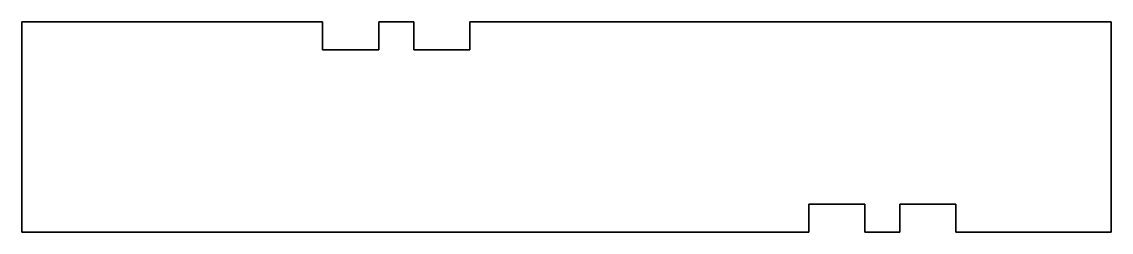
# Model space of a CAD drawing. Header units: millimetres. Extents: x -125 to 30, y 0 to 30.
import ezdxf

# ---------------------------------------------------------------- set-up
doc = ezdxf.new("R2010")
doc.units = ezdxf.units.MM
doc.layers.get('0').update_dxf_attribs({"linetype": 'CONTINUOUS'})

msp = doc.modelspace()

# ---------------------------------------------------------------- linework, layer by layer
for points in [[(-12.67, 0), (-12.67, 4), (-4.67, 4), (-4.67, 0), (0.33, 0), (0.33, 4), (8.33, 4), (8.33, 0), (30.46, 0), (30.46, 30), (-61, 30), (-61, 26), (-69, 26), (-69, 30), (-74, 30), (-74, 26), (-82, 26), (-82, 30), (-124.89, 30), (-124.89, 0)], [(-4.67, 0), (-4.67, 4), (-12.67, 4), (-12.67, 0), (-124.89, 0), (-124.89, 30), (-82, 30), (-82, 26), (-74, 26), (-74, 30), (-69, 30), (-69, 26), (-61, 26), (-61, 30), (30.46, 30), (30.46, 0), (8.33, 0), (8.33, 4), (0.33, 4), (0.33, 0)]]:
    msp.add_lwpolyline(points, close=True)

doc.saveas('drawing.dxf')
